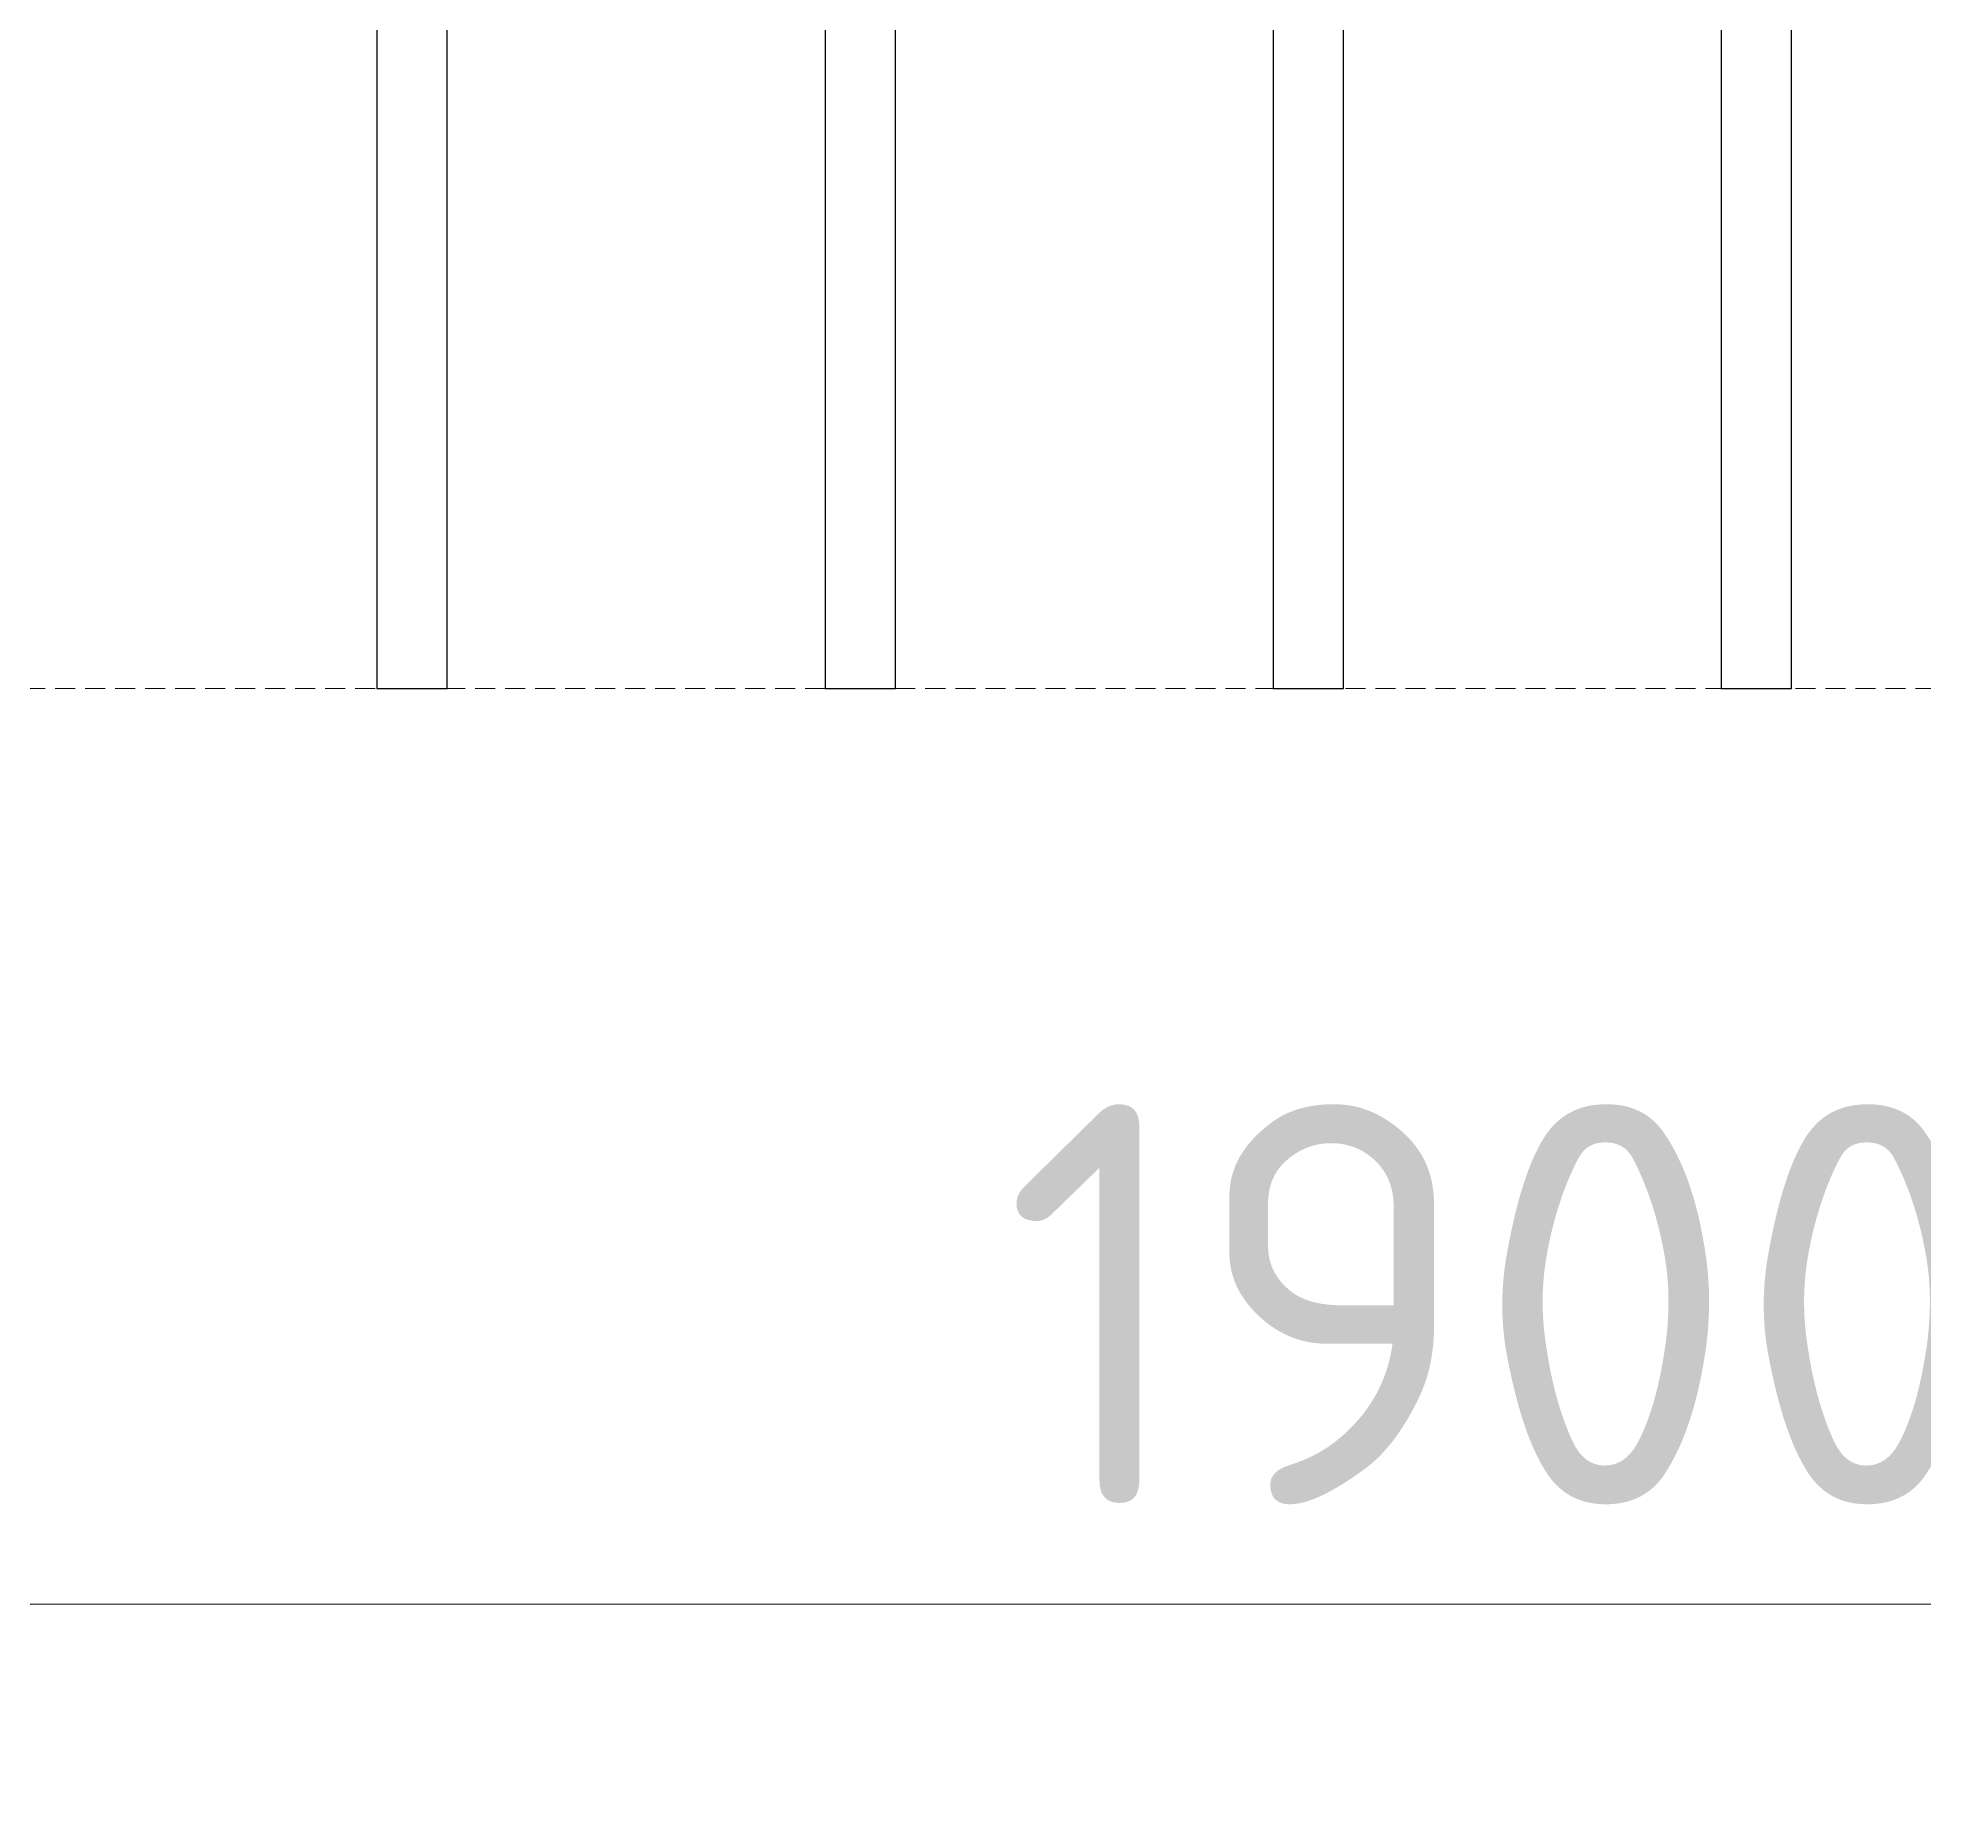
# Model space of a CAD drawing. Header units: millimetres. Extents: x -65574 to 111613, y -106550 to -50518.
# Drawn here: x 19304 to 19893, y -101349 to -100799 of the extents above; entities that cross this region are included whole.
import ezdxf

# ---------------------------------------------------------------- set-up
doc = ezdxf.new("R2010")
doc.units = ezdxf.units.MM
doc.linetypes.add('невидимая', pattern=[0.375, 0.25, -0.125])
doc.layers.get('Defpoints').update_dxf_attribs({"color": 6})
doc.styles.add('GOST-2.304_Type-B', font='GOST Common.ttf')
doc.dimstyles.new('УРСТ', dxfattribs={"dimtxt": 2.5, "dimasz": 2, "dimexe": 1.2, "dimexo": 1.5, "dimtad": 1, "dimdec": 0, "dimrnd": 1, "dimzin": 0, "dimdsep": 46, "dimtxsty": 'GOST-2.304_Type-B', "dimblk": 'ARCHTICK', "dimcen": 2, "dimdle": 2, "dimadec": 0, "dimazin": 0, "dimtfac": 1, "dimtdec": 0, "dimtmove": 1, "dimatfit": 0, "dimldrblk": 'NONE', "dimfxl": 1, "dimtolj": 1, "dimtzin": 0, "dimlwd": 15, "dimlwe": 15, "dimarcsym": 0})

# ---------------------------------------------------------------- blocks, each defined once
blk = doc.blocks.new('_ArchTick')
at = {"color": 0, "linetype": 'ByBlock', "const_width": 0.15}
blk.add_lwpolyline([(-0.5, -0.5), (0.5, 0.5)], dxfattribs=at)
blk = doc.blocks.new('*D141')
at = {"color": 0, "lineweight": 15, "ltscale": 100, "transparency": 16777216}
for p, q in [((18811.15, -100627.79), (18811.15, -101348.92)), ((20711.15, -100627.79), (20711.15, -101348.92)), ((18711.15, -101288.92), (20811.15, -101288.92))]:
    blk.add_line(p, q, dxfattribs=at)
at = {"layer": 'Defpoints', "color": 0, "lineweight": -2, "ltscale": 100, "transparency": 16777216}
for p in [(18811.15, -100552.79), (20711.15, -100552.79), (20711.15, -101288.92)]:
    blk.add_point(p, dxfattribs=at)
at = {"color": 0, "lineweight": 15, "ltscale": 100, "transparency": 16777216, "xscale": 100, "yscale": 100, "zscale": 100, "rotation": 180}
blk.add_blockref('_ArchTick', (18811.15, -101288.92), dxfattribs=at)
at = {"color": 0, "lineweight": 15, "ltscale": 100, "transparency": 16777216, "xscale": 100, "yscale": 100, "zscale": 100}
blk.add_blockref('_ArchTick', (20711.15, -101288.92), dxfattribs=at)
at = {"color": 0, "lineweight": 15, "ltscale": 100, "transparency": 16777216, "insert": (19761.15, -101195.17), "char_height": 125, "attachment_point": 5, "style": 'GOST-2.304_Type-B'}
blk.add_mtext('\\A1;1900', dxfattribs=at)
blk = doc.blocks.new('_None')
blk = doc.blocks.new('*U30')
blk.add_wipeout([(-11, 5450), (11, 5450), (11, -3000), (-11, -3000)])
at = {"ltscale": 100}
blk.add_lwpolyline([(11, 5450), (-11, 5450), (-11, -3000), (11, -3000)], close=True, dxfattribs=at)
blk = doc.blocks.new('*U31')
at = {"color": 0, "linetype": 'ByBlock', "lineweight": -2, "transparency": 16777216}
for p in [(560, 0), (700, 0), (840, 0), (980, 0)]:
    blk.add_blockref('*U30', p, dxfattribs=at)

msp = doc.modelspace()

# ---------------------------------------------------------------- dimensions: what is measured, and where the dimension line sits
at = {"color": 0, "lineweight": 15, "ltscale": 100}
dim = msp.add_linear_dim(base=(20711.15, -101288.92), p1=(18811.15, -100552.79), p2=(20711.15, -100552.79), dimstyle='УРСТ', dxfattribs=at)
dim.commit()
dim.dimension.update_dxf_attribs({"geometry": '*D141', "text_midpoint": (19761.15, -101195.17)})

# ---------------------------------------------------------------- next in the draw order: block references
at = {"color": 0}
msp.add_blockref('*U31', (18861.15, -98002.79), dxfattribs=at)

# ---------------------------------------------------------------- next in the draw order: linework, layer by layer
at = {"linetype": 'невидимая', "lineweight": 5, "ltscale": 25}
msp.add_line((44684.62, -101002.79), (2493.93, -101002.79), dxfattribs=at)

doc.saveas('drawing.dxf')
